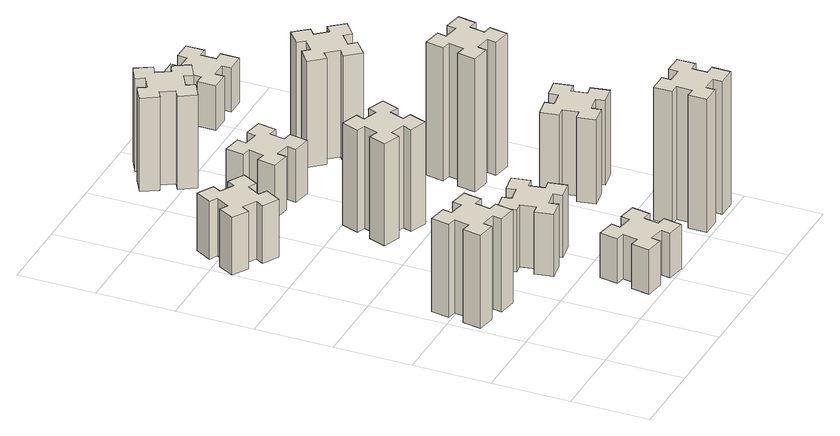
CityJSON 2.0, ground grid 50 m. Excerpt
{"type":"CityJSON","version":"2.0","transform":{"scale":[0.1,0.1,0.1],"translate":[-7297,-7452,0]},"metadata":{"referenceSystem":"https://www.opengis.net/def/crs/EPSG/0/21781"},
"CityObjects":{
"building1":{"type":"Building","attributes":{"class":"1000","function":"1000","usage":"1000","yearOfConstruction":2016,"roofType":"1000","measuredHeight":63,"storeysAboveGround":30,"storeysBelowGround":0},"geometry":[{"type":"Solid","lod":"1","boundaries":[[[[0,1,2,3,4,5,6,7,8,9,10,11,12,13,14,15,16,17,18,19]],[[17,16,20,21]],[[16,15,22,20]],[[15,14,23,22]],[[14,13,24,23]],[[13,12,25,24]],[[12,11,26,25]],[[11,10,27,26]],[[10,9,28,27]],[[9,8,29,28]],[[8,7,30,29]],[[7,6,31,30]],[[6,5,32,31]],[[5,4,33,32]],[[4,3,34,33]],[[3,2,35,34]],[[2,1,36,35]],[[1,0,37,36]],[[0,19,38,37]],[[19,18,39,38]],[[18,17,21,39]],[[24,25,26,27,28,29,30,31,32,33,34,35,36,37,38,39,21,20,22,23]]]]}]},
"building2":{"type":"Building","attributes":{"class":"1000","function":"1000","usage":"1000","yearOfConstruction":2016,"roofType":"1000","measuredHeight":39,"storeysAboveGround":30,"storeysBelowGround":0},"geometry":[{"type":"Solid","lod":"1","boundaries":[[[[40,41,42,43,44,45,46,47,48,49,50,51,52,53,54,55,56,57,58,59]],[[57,56,60,61]],[[56,55,62,60]],[[55,54,63,62]],[[54,53,64,63]],[[53,52,65,64]],[[52,51,66,65]],[[51,50,67,66]],[[50,49,68,67]],[[49,48,69,68]],[[48,47,70,69]],[[47,46,71,70]],[[46,45,72,71]],[[45,44,73,72]],[[44,43,74,73]],[[43,42,75,74]],[[42,41,76,75]],[[41,40,77,76]],[[40,59,78,77]],[[59,58,79,78]],[[58,57,61,79]],[[64,65,66,67,68,69,70,71,72,73,74,75,76,77,78,79,61,60,62,63]]]]}]},
"building3":{"type":"Building","attributes":{"class":"1000","function":"1000","usage":"1000","yearOfConstruction":2016,"roofType":"1000","measuredHeight":30,"storeysAboveGround":30,"storeysBelowGround":0},"geometry":[{"type":"Solid","lod":"1","boundaries":[[[[80,81,82,83,84,85,86,87,88,89,90,91,92,93,94,95,96,97,98,99]],[[97,96,100,101]],[[96,95,102,100]],[[95,94,103,102]],[[94,93,104,103]],[[93,92,105,104]],[[92,91,106,105]],[[91,90,107,106]],[[90,89,108,107]],[[89,88,109,108]],[[88,87,110,109]],[[87,86,111,110]],[[86,85,112,111]],[[85,84,113,112]],[[84,83,114,113]],[[83,82,115,114]],[[82,81,116,115]],[[81,80,117,116]],[[80,99,118,117]],[[99,98,119,118]],[[98,97,101,119]],[[104,105,106,107,108,109,110,111,112,113,114,115,116,117,118,119,101,100,102,103]]]]}]},
"building4":{"type":"Building","attributes":{"class":"1000","function":"1000","usage":"1000","yearOfConstruction":2016,"roofType":"1000","measuredHeight":42,"storeysAboveGround":30,"storeysBelowGround":0},"geometry":[{"type":"Solid","lod":"1","boundaries":[[[[120,121,122,123,124,125,126,127,128,129,130,131,132,133,134,135,136,137,138,139]],[[137,136,140,141]],[[136,135,142,140]],[[135,134,143,142]],[[134,133,144,143]],[[133,132,145,144]],[[132,131,146,145]],[[131,130,147,146]],[[130,129,148,147]],[[129,128,149,148]],[[128,127,150,149]],[[127,126,151,150]],[[126,125,152,151]],[[125,124,153,152]],[[124,123,154,153]],[[123,122,155,154]],[[122,121,156,155]],[[121,120,157,156]],[[120,139,158,157]],[[139,138,159,158]],[[138,137,141,159]],[[144,145,146,147,148,149,150,151,152,153,154,155,156,157,158,159,141,140,142,143]]]]}]},
"building5":{"type":"Building","attributes":{"class":"1000","function":"1000","usage":"1000","yearOfConstruction":2016,"roofType":"1000","measuredHeight":69,"storeysAboveGround":30,"storeysBelowGround":0},"geometry":[{"type":"Solid","lod":"1","boundaries":[[[[160,161,162,163,164,165,166,167,168,169,170,171,172,173,174,175,176,177,178,179]],[[177,176,180,181]],[[176,175,182,180]],[[175,174,183,182]],[[174,173,184,183]],[[173,172,185,184]],[[172,171,186,185]],[[171,170,187,186]],[[170,169,188,187]],[[169,168,189,188]],[[168,167,190,189]],[[167,166,191,190]],[[166,165,192,191]],[[165,164,193,192]],[[164,163,194,193]],[[163,162,195,194]],[[162,161,196,195]],[[161,160,197,196]],[[160,179,198,197]],[[179,178,199,198]],[[178,177,181,199]],[[184,185,186,187,188,189,190,191,192,193,194,195,196,197,198,199,181,180,182,183]]]]}]},
"building6":{"type":"Building","attributes":{"class":"1000","function":"1000","usage":"1000","yearOfConstruction":2016,"roofType":"1000","measuredHeight":36,"storeysAboveGround":30,"storeysBelowGround":0},"geometry":[{"type":"Solid","lod":"1","boundaries":[[[[200,201,202,203,204,205,206,207,208,209,210,211,212,213,214,215,216,217,218,219]],[[217,216,220,221]],[[216,215,222,220]],[[215,214,223,222]],[[214,213,224,223]],[[213,212,225,224]],[[212,211,226,225]],[[211,210,227,226]],[[210,209,228,227]],[[209,208,229,228]],[[208,207,230,229]],[[207,206,231,230]],[[206,205,232,231]],[[205,204,233,232]],[[204,203,234,233]],[[203,202,235,234]],[[202,201,236,235]],[[201,200,237,236]],[[200,219,238,237]],[[219,218,239,238]],[[218,217,221,239]],[[224,225,226,227,228,229,230,231,232,233,234,235,236,237,238,239,221,220,222,223]]]]}]},
"building7":{"type":"Building","attributes":{"class":"1000","function":"1000","usage":"1000","yearOfConstruction":2016,"roofType":"1000","measuredHeight":90,"storeysAboveGround":30,"storeysBelowGround":0},"geometry":[{"type":"Solid","lod":"1","boundaries":[[[[240,241,242,243,244,245,246,247,248,249,250,251,252,253,254,255,256,257,258,259]],[[257,256,260,261]],[[256,255,262,260]],[[255,254,263,262]],[[254,253,264,263]],[[253,252,265,264]],[[252,251,266,265]],[[251,250,267,266]],[[250,249,268,267]],[[249,248,269,268]],[[248,247,270,269]],[[247,246,271,270]],[[246,245,272,271]],[[245,244,273,272]],[[244,243,274,273]],[[243,242,275,274]],[[242,241,276,275]],[[241,240,277,276]],[[240,259,278,277]],[[259,258,279,278]],[[258,257,261,279]],[[264,265,266,267,268,269,270,271,272,273,274,275,276,277,278,279,261,260,262,263]]]]}]},
"building8":{"type":"Building","attributes":{"class":"1000","function":"1000","usage":"1000","yearOfConstruction":2016,"roofType":"1000","measuredHeight":63,"storeysAboveGround":30,"storeysBelowGround":0},"geometry":[{"type":"Solid","lod":"1","boundaries":[[[[280,281,282,283,284,285,286,287,288,289,290,291,292,293,294,295,296,297,298,299]],[[297,296,300,301]],[[296,295,302,300]],[[295,294,303,302]],[[294,293,304,303]],[[293,292,305,304]],[[292,291,306,305]],[[291,290,307,306]],[[290,289,308,307]],[[289,288,309,308]],[[288,287,310,309]],[[287,286,311,310]],[[286,285,312,311]],[[285,284,313,312]],[[284,283,314,313]],[[283,282,315,314]],[[282,281,316,315]],[[281,280,317,316]],[[280,299,318,317]],[[299,298,319,318]],[[298,297,301,319]],[[304,305,306,307,308,309,310,311,312,313,314,315,316,317,318,319,301,300,302,303]]]]}]},
"building9":{"type":"Building","attributes":{"class":"1000","function":"1000","usage":"1000","yearOfConstruction":2016,"roofType":"1000","measuredHeight":57,"storeysAboveGround":30,"storeysBelowGround":0},"geometry":[{"type":"Solid","lod":"1","boundaries":[[[[320,321,322,323,324,325,326,327,328,329,330,331,332,333,334,335,336,337,338,339]],[[337,336,340,341]],[[336,335,342,340]],[[335,334,343,342]],[[334,333,344,343]],[[333,332,345,344]],[[332,331,346,345]],[[331,330,347,346]],[[330,329,348,347]],[[329,328,349,348]],[[328,327,350,349]],[[327,326,351,350]],[[326,325,352,351]],[[325,324,353,352]],[[324,323,354,353]],[[323,322,355,354]],[[322,321,356,355]],[[321,320,357,356]],[[320,339,358,357]],[[339,338,359,358]],[[338,337,341,359]],[[344,345,346,347,348,349,350,351,352,353,354,355,356,357,358,359,341,340,342,343]]]]}]},
"building10":{"type":"Building","attributes":{"class":"1000","function":"1000","usage":"1000","yearOfConstruction":2016,"roofType":"1000","measuredHeight":90,"storeysAboveGround":30,"storeysBelowGround":0},"geometry":[{"type":"Solid","lod":"1","boundaries":[[[[360,361,362,363,364,365,366,367,368,369,370,371,372,373,374,375,376,377,378,379]],[[377,376,380,381]],[[376,375,382,380]],[[375,374,383,382]],[[374,373,384,383]],[[373,372,385,384]],[[372,371,386,385]],[[371,370,387,386]],[[370,369,388,387]],[[369,368,389,388]],[[368,367,390,389]],[[367,366,391,390]],[[366,365,392,391]],[[365,364,393,392]],[[364,363,394,393]],[[363,362,395,394]],[[362,361,396,395]],[[361,360,397,396]],[[360,379,398,397]],[[379,378,399,398]],[[378,377,381,399]],[[384,385,386,387,388,389,390,391,392,393,394,395,396,397,398,399,381,380,382,383]]]]}]},
"building11":{"type":"Building","attributes":{"class":"1000","function":"1000","usage":"1000","yearOfConstruction":2016,"roofType":"1000","measuredHeight":72,"storeysAboveGround":30,"storeysBelowGround":0},"geometry":[{"type":"Solid","lod":"1","boundaries":[[[[400,401,402,403,404,405,406,407,408,409,410,411,412,413,414,415,416,417,418,419]],[[417,416,420,421]],[[416,415,422,420]],[[415,414,423,422]],[[414,413,424,423]],[[413,412,425,424]],[[412,411,426,425]],[[411,410,427,426]],[[410,409,428,427]],[[409,408,429,428]],[[408,407,430,429]],[[407,406,431,430]],[[406,405,432,431]],[[405,404,433,432]],[[404,403,434,433]],[[403,402,435,434]],[[402,401,436,435]],[[401,400,437,436]],[[400,419,438,437]],[[419,418,439,438]],[[418,417,421,439]],[[424,425,426,427,428,429,430,431,432,433,434,435,436,437,438,439,421,420,422,423]]]]}]},
"building12":{"type":"Building","attributes":{"class":"1000","function":"1000","usage":"1000","yearOfConstruction":2016,"roofType":"1000","measuredHeight":30,"storeysAboveGround":30,"storeysBelowGround":0},"geometry":[{"type":"Solid","lod":"1","boundaries":[[[[440,441,442,443,444,445,446,447,448,449,450,451,452,453,454,455,456,457,458,459]],[[457,456,460,461]],[[456,455,462,460]],[[455,454,463,462]],[[454,453,464,463]],[[453,452,465,464]],[[452,451,466,465]],[[451,450,467,466]],[[450,449,468,467]],[[449,448,469,468]],[[448,447,470,469]],[[447,446,471,470]],[[446,445,472,471]],[[445,444,473,472]],[[444,443,474,473]],[[443,442,475,474]],[[442,441,476,475]],[[441,440,477,476]],[[440,459,478,477]],[[459,458,479,478]],[[458,457,461,479]],[[464,465,466,467,468,469,470,471,472,473,474,475,476,477,478,479,461,460,462,463]]]]}]}
},
"vertices":[
[335,877,0],[352,975,0],[411,965,0],[432,1083,0],[314,1104,0],[304,1045,0],[205,1062,0],[216,1121,0],[97,1142,0],[77,1024,0],[136,1014,0],[118,915,0],[59,926,0],[38,807,0],[157,787,0],[167,846,0],[265,828,0],[255,769,0],[373,748,0],[394,867,0],[265,828,630],[255,769,630],[167,846,630],[157,787,630],[38,807,630],[59,926,630],[118,915,630],[136,1014,630],[77,1024,630],[97,1142,630],[216,1121,630],[205,1062,630],[304,1045,630],[314,1104,630],[432,1083,630],[411,965,630],[352,975,630],[335,877,630],[394,867,630],[373,748,630],
[306,2327,0],[356,2414,0],[408,2384,0],[468,2488,0],[364,2548,0],[334,2496,0],[247,2546,0],[277,2598,0],[173,2658,0],[113,2554,0],[165,2524,0],[115,2437,0],[63,2467,0],[3,2363,0],[107,2303,0],[137,2355,0],[224,2305,0],[194,2253,0],[298,2193,0],[358,2297,0],[224,2305,390],[194,2253,390],[137,2355,390],[107,2303,390],[3,2363,390],[63,2467,390],[115,2437,390],[165,2524,390],[113,2554,390],[173,2658,390],[277,2598,390],[247,2546,390],[334,2496,390],[364,2548,390],[468,2488,390],[408,2384,390],[356,2414,390],[306,2327,390],[358,2297,390],[298,2193,390],
[876,274,0],[858,175,0],[799,186,0],[778,67,0],[897,47,0],[907,106,0],[1005,88,0],[995,29,0],[1113,8,0],[1134,127,0],[1075,137,0],[1092,235,0],[1151,225,0],[1172,343,0],[1054,364,0],[1044,305,0],[945,322,0],[956,381,0],[837,402,0],[817,284,0],[945,322,300],[956,381,300],[1044,305,300],[1054,364,300],[1172,343,300],[1151,225,300],[1092,235,300],[1075,137,300],[1134,127,300],[1113,8,300],[995,29,300],[1005,88,300],[907,106,300],[897,47,300],[778,67,300],[799,186,300],[858,175,300],[876,274,300],[817,284,300],[837,402,300],
[905,962,0],[807,945,0],[797,1004,0],[678,983,0],[699,865,0],[758,875,0],[776,777,0],[717,767,0],[737,648,0],[856,669,0],[845,728,0],[944,746,0],[954,687,0],[1072,707,0],[1051,826,0],[992,815,0],[975,914,0],[1034,924,0],[1013,1042,0],[895,1021,0],[975,914,420],[1034,924,420],[992,815,420],[1051,826,420],[1072,707,420],[954,687,420],[944,746,420],[845,728,420],[856,669,420],[737,648,420],[717,767,420],[776,777,420],[758,875,420],[699,865,420],[678,983,420],[797,1004,420],[807,945,420],[905,962,420],[895,1021,420],[1013,1042,420],
[962,1701,0],[996,1795,0],[1052,1774,0],[1093,1887,0],[980,1928,0],[960,1872,0],[866,1906,0],[887,1962,0],[774,2003,0],[733,1890,0],[789,1870,0],[755,1776,0],[699,1797,0],[657,1684,0],[770,1643,0],[791,1699,0],[885,1665,0],[864,1609,0],[977,1567,0],[1018,1680,0],[885,1665,690],[864,1609,690],[791,1699,690],[770,1643,690],[657,1684,690],[699,1797,690],[755,1776,690],[789,1870,690],[733,1890,690],[774,2003,690],[887,1962,690],[866,1906,690],[960,1872,690],[980,1928,690],[1093,1887,690],[1052,1774,690],[996,1795,690],[962,1701,690],[1018,1680,690],[977,1567,690],
[944,2625,0],[845,2642,0],[856,2701,0],[737,2722,0],[717,2604,0],[776,2594,0],[758,2495,0],[699,2506,0],[678,2387,0],[797,2367,0],[807,2426,0],[905,2408,0],[895,2349,0],[1013,2328,0],[1034,2447,0],[975,2457,0],[992,2555,0],[1051,2545,0],[1072,2663,0],[954,2684,0],[992,2555,360],[1051,2545,360],[975,2457,360],[1034,2447,360],[1013,2328,360],[895,2349,360],[905,2408,360],[807,2426,360],[797,2367,360],[678,2387,360],[699,2506,360],[758,2495,360],[776,2594,360],[717,2604,360],[737,2722,360],[856,2701,360],[845,2642,360],[944,2625,360],[954,2684,360],[1072,2663,360],
[1605,255,0],[1605,155,0],[1545,155,0],[1545,35,0],[1665,35,0],[1665,95,0],[1765,95,0],[1765,35,0],[1885,35,0],[1885,155,0],[1825,155,0],[1825,255,0],[1885,255,0],[1885,375,0],[1765,375,0],[1765,315,0],[1665,315,0],[1665,375,0],[1545,375,0],[1545,255,0],[1665,315,900],[1665,375,900],[1765,315,900],[1765,375,900],[1885,375,900],[1885,255,900],[1825,255,900],[1825,155,900],[1885,155,900],[1885,35,900],[1765,35,900],[1765,95,900],[1665,95,900],[1665,35,900],[1545,35,900],[1545,155,900],[1605,155,900],[1605,255,900],[1545,255,900],[1545,375,900],
[996,3177,0],[946,3264,0],[998,3294,0],[938,3398,0],[834,3338,0],[864,3286,0],[777,3236,0],[747,3288,0],[643,3228,0],[703,3124,0],[755,3154,0],[805,3067,0],[753,3037,0],[813,2933,0],[917,2993,0],[887,3045,0],[974,3095,0],[1004,3043,0],[1108,3103,0],[1048,3207,0],[974,3095,630],[1004,3043,630],[887,3045,630],[917,2993,630],[813,2933,630],[753,3037,630],[805,3067,630],[755,3154,630],[703,3124,630],[643,3228,630],[747,3288,630],[777,3236,630],[864,3286,630],[834,3338,630],[938,3398,630],[998,3294,630],[946,3264,630],[996,3177,630],[1048,3207,630],[1108,3103,630],
[1745,1062,0],[1647,1045,0],[1637,1104,0],[1518,1083,0],[1539,965,0],[1598,975,0],[1616,877,0],[1557,867,0],[1577,748,0],[1696,769,0],[1685,828,0],[1784,846,0],[1794,787,0],[1912,807,0],[1891,926,0],[1832,915,0],[1815,1014,0],[1874,1024,0],[1853,1142,0],[1735,1121,0],[1815,1014,570],[1874,1024,570],[1832,915,570],[1891,926,570],[1912,807,570],[1794,787,570],[1784,846,570],[1685,828,570],[1696,769,570],[1577,748,570],[1557,867,570],[1616,877,570],[1598,975,570],[1539,965,570],[1518,1083,570],[1637,1104,570],[1647,1045,570],[1745,1062,570],[1735,1121,570],[1853,1142,570],
[1547,1486,0],[1645,1468,0],[1635,1409,0],[1753,1388,0],[1774,1507,0],[1715,1517,0],[1732,1615,0],[1791,1605,0],[1812,1723,0],[1694,1744,0],[1684,1685,0],[1585,1702,0],[1596,1761,0],[1477,1782,0],[1457,1664,0],[1516,1654,0],[1498,1555,0],[1439,1566,0],[1418,1447,0],[1537,1427,0],[1498,1555,900],[1439,1566,900],[1516,1654,900],[1457,1664,900],[1477,1782,900],[1596,1761,900],[1585,1702,900],[1684,1685,900],[1694,1744,900],[1812,1723,900],[1791,1605,900],[1732,1615,900],[1715,1517,900],[1774,1507,900],[1753,1388,900],[1635,1409,900],[1645,1468,900],[1547,1486,900],[1537,1427,900],[1418,1447,900],
[1399,2393,0],[1463,2316,0],[1417,2278,0],[1494,2186,0],[1586,2263,0],[1548,2309,0],[1624,2373,0],[1663,2327,0],[1755,2404,0],[1678,2496,0],[1632,2458,0],[1567,2534,0],[1613,2573,0],[1536,2665,0],[1444,2588,0],[1483,2542,0],[1406,2477,0],[1368,2523,0],[1276,2446,0],[1353,2354,0],[1406,2477,720],[1368,2523,720],[1483,2542,720],[1444,2588,720],[1536,2665,720],[1613,2573,720],[1567,2534,720],[1632,2458,720],[1678,2496,720],[1755,2404,720],[1663,2327,720],[1624,2373,720],[1548,2309,720],[1586,2263,720],[1494,2186,720],[1417,2278,720],[1463,2316,720],[1399,2393,720],[1353,2354,720],[1276,2446,720],
[1565,3155,0],[1665,3155,0],[1665,3095,0],[1785,3095,0],[1785,3215,0],[1725,3215,0],[1725,3315,0],[1785,3315,0],[1785,3435,0],[1665,3435,0],[1665,3375,0],[1565,3375,0],[1565,3435,0],[1445,3435,0],[1445,3315,0],[1505,3315,0],[1505,3215,0],[1445,3215,0],[1445,3095,0],[1565,3095,0],[1505,3215,300],[1445,3215,300],[1505,3315,300],[1445,3315,300],[1445,3435,300],[1565,3435,300],[1565,3375,300],[1665,3375,300],[1665,3435,300],[1785,3435,300],[1785,3315,300],[1725,3315,300],[1725,3215,300],[1785,3215,300],[1785,3095,300],[1665,3095,300],[1665,3155,300],[1565,3155,300],[1565,3095,300],[1445,3095,300]
]}
